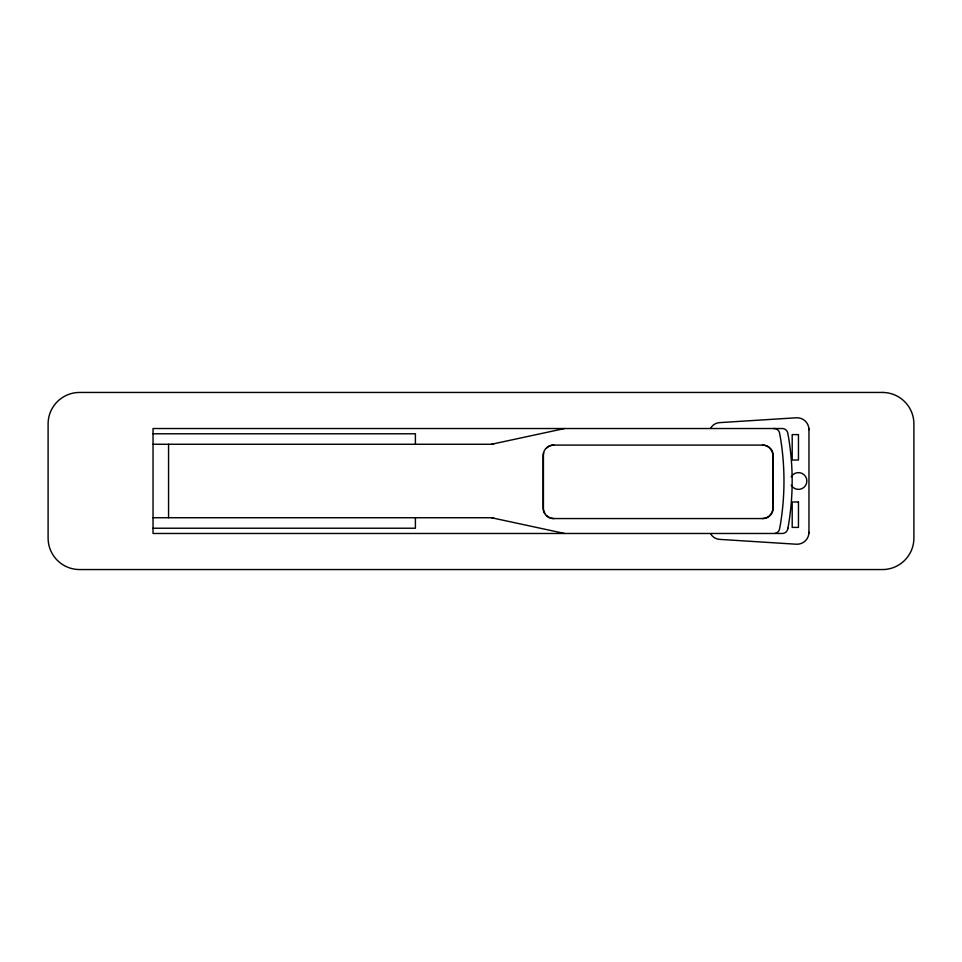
<?xml version="1.0" encoding="UTF-8"?>
<svg xmlns="http://www.w3.org/2000/svg" width="962" height="962" viewBox="0 0 962 962"><rect width="100%" height="100%" fill="white"/><g stroke="black" fill="none" stroke-linecap="round" stroke-linejoin="round"><path stroke-width="1.44" d="M491.522 444.264L564.634 428.523M773.52 428.523L775.011 428.595A5.736 5.712 -90 0 1 779.388 432.311L780.338 437.181A264.983 263.72 -90 0 1 780.338 524.819L779.388 529.689A5.736 5.712 -90 0 1 775.011 533.405M153.042 433.778L415.404 433.778L415.404 444.264M153.042 444.264L493.638 444.264M153.042 517.736L493.638 517.736M153.042 528.222L415.404 528.222L415.404 517.736M491.522 517.736L564.634 533.477M808.958 428.523L808.958 533.477M168.566 444.264L168.566 517.736M710.617 428.294A10.967 10.967 0 0 1 719.54 422.631L796.283 417.785A11.929 11.929 0 0 1 808.958 429.689M808.958 532.311A11.929 11.929 0 0 1 796.283 544.215L719.54 539.369A10.967 10.967 0 0 1 710.617 533.706M791.185 476.803A8.393 8.393 0 0 1 803.859 474.567A8.393 8.393 0 0 1 803.859 487.433A8.393 8.393 0 0 1 791.185 485.197M762.445 518.554A10.498 10.45 -90 0 0 772.883 508.056L772.883 455.579A10.498 10.45 -90 0 0 762.445 445.093M543.77 452.861A10.498 10.45 -90 0 0 543.422 455.579L543.422 508.056A10.498 10.45 -90 0 0 544.817 513.299M546.476 448.16A10.498 10.45 -90 0 1 553.859 445.093M553.859 518.554A10.498 10.45 -90 0 1 546.476 515.476M787.902 528.222L787.589 529.689A5.736 5.712 -90 0 1 781.709 533.477L153.042 533.477L153.042 428.523L781.709 428.523A5.736 5.712 -90 0 1 787.589 432.311L788.527 437.181A264.983 263.72 -90 0 1 788.527 524.819L787.902 528.222M882.419 392.448L79.581 392.448A31.481 31.481 0 0 0 48.1 423.941L48.1 538.059A31.481 31.481 0 0 0 79.581 569.552L882.419 569.552A31.481 31.481 0 0 0 913.9 538.059L913.9 423.941A31.481 31.481 0 0 0 882.419 392.448M798.46 434.596L792.195 434.596L792.195 460.016L798.46 460.016L798.46 434.596M762.746 445.093L553.559 445.093A10.498 10.45 -90 0 0 543.109 455.579L543.109 508.056A10.498 10.45 -90 0 0 553.559 518.554L762.746 518.554A10.498 10.45 -90 0 0 773.195 508.056L773.195 455.579A10.498 10.45 -90 0 0 762.746 445.093M798.46 501.984L792.195 501.984L792.195 527.404L798.46 527.404L798.46 501.984"/></g></svg>
